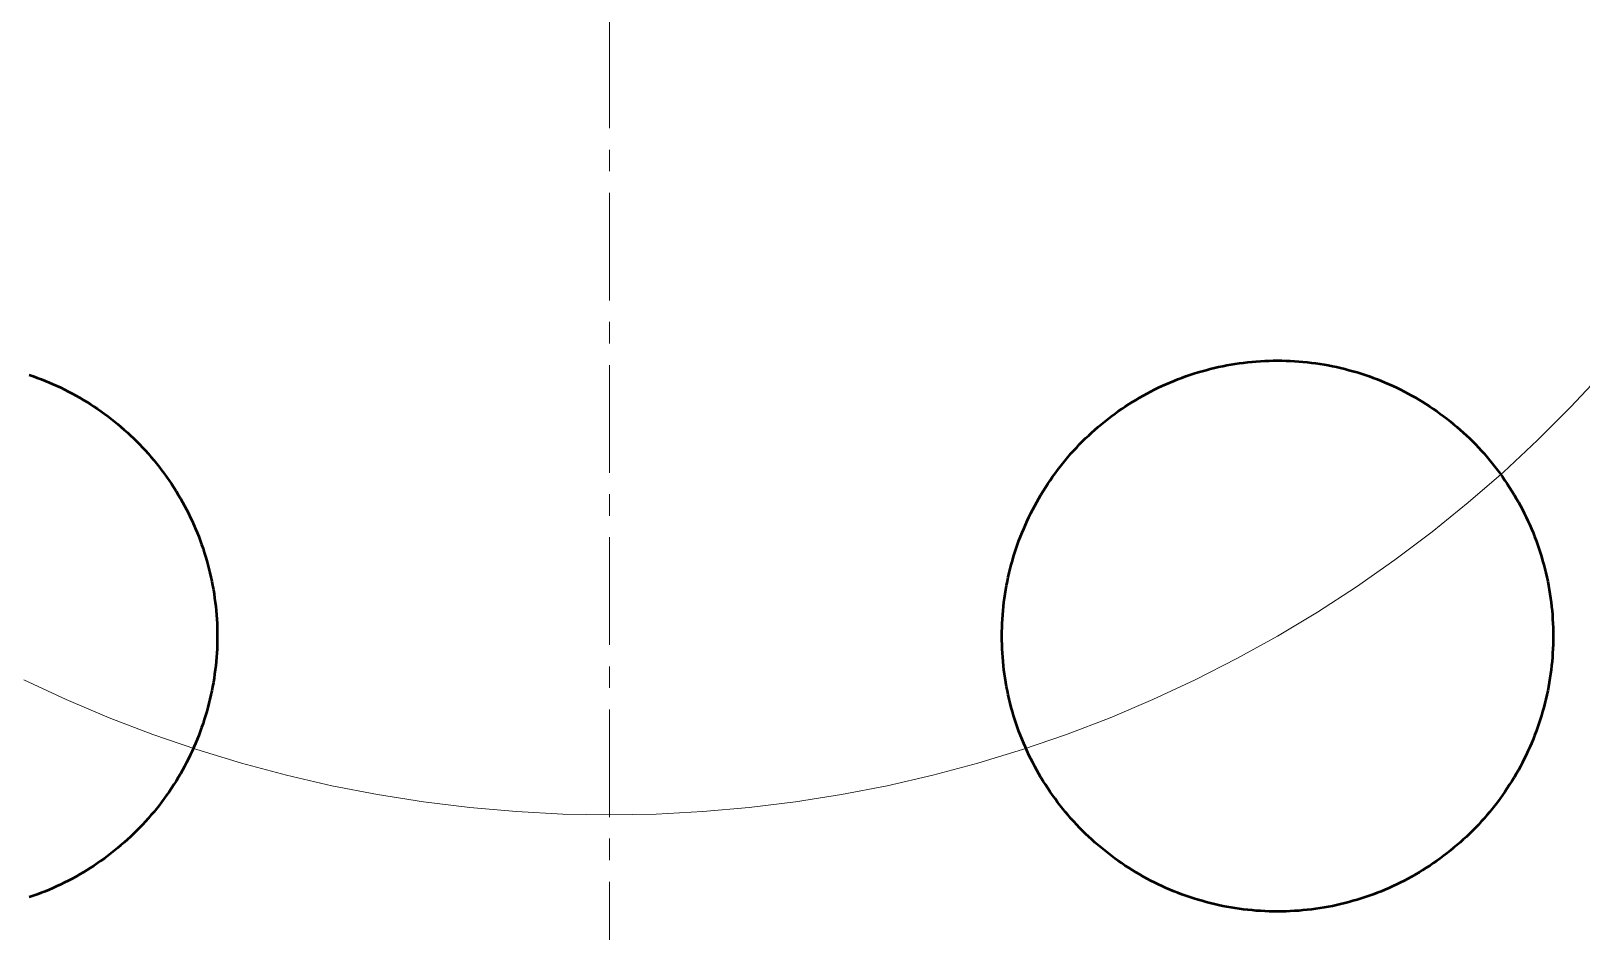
# Model space of a CAD drawing. Header units: millimetres. Extents: x 0 to 420, y 0 to 297.
# Drawn here: x 183.18 to 201.46, y 107.88 to 118.5 of the extents above; entities that cross this region are included whole.
import ezdxf

# ---------------------------------------------------------------- set-up
doc = ezdxf.new("R2010")
doc.units = ezdxf.units.MM
doc.linetypes.add('CENTER', pattern=[5.079999999999999, 3.175, -0.635, 0.635, -0.635])
doc.layers.add('AXIS', color=1, linetype='CENTER', lineweight=18)
doc.layers.add('VIS', color=7, linetype='CONTINUOUS', lineweight=50)

msp = doc.modelspace()

# ---------------------------------------------------------------- linework, layer by layer
at = {"layer": 'AXIS', "ltscale": 0.4}
for points in [[(190, 95), (190, 155)], [(183.09565443807202, 110.84399377078813), (183.59389787155615, 110.61165904212902), (184.0999461536994, 110.39685429057309), (184.61318274262072, 110.19984122262196), (185.1329823385946, 110.02085986835132), (185.65871164588228, 109.86012828897148), (186.18973014430523, 109.71784231115305), (186.72539086962027, 109.59417528844256), (187.26504120174585, 109.48927789005774), (187.80802365987896, 109.40327791732028), (188.35367670353446, 109.33628014794971), (188.90133553853002, 109.28836620840778), (189.4503329269356, 109.25959447444924), (190, 109.25), (190.5496670730644, 109.25959447444924), (191.09866446146998, 109.28836620840778), (191.64632329646554, 109.33628014794971), (192.19197634012104, 109.40327791732028), (192.73495879825415, 109.48927789005774), (193.2746091303797, 109.59417528844256), (193.81026985569477, 109.71784231115305), (194.34128835411775, 109.86012828897148), (194.8670176614054, 110.02085986835132), (195.38681725737928, 110.19984122262196), (195.9000538463006, 110.39685429057309), (196.40610212844385, 110.61165904212902), (196.90434556192798, 110.84399377078813), (197.3941771138778, 111.09357541247189), (197.875, 111.3600998903951), (198.34622841167297, 111.64324248553629), (198.80728822966427, 111.94265823225808), (199.25761772360644, 112.25798233859459), (199.6966682363791, 112.58883063069413), (200.123904852563, 112.93480002087608), (200.538807050152, 113.29546899873102), (200.9408693347292, 113.67039814466625), (201.32960185533375, 114.0591306652708), (201.70453100126895, 114.461192949848)]]:
    msp.add_lwpolyline(points, dxfattribs=at)
at = {"layer": 'VIS'}
msp.add_lwpolyline([(201.125, 111.3600998903951), (201.12461462441874, 111.31005198570583), (201.12345858906843, 111.26001595008753), (201.1215321681077, 111.21000364979645), (201.11883581839538, 111.16002694545978), (201.11537017938215, 111.11009768926309), (201.11113607295886, 111.06022772213936), (201.10613450326164, 111.01042887096096), (201.10036665643378, 110.96071294573477), (201.0938339003444, 110.91109173680147), (201.0865377842641, 110.86157701203936), (201.07848003849742, 110.81218051407356), (201.0696625739727, 110.76291395749124), (201.06008748178866, 110.71378902606338), (201.0497570327187, 110.66481736997397), (201.03867367667226, 110.61601060305716), (201.02684004211378, 110.56738030004286), (201.01425893543947, 110.5189379938119), (201.00093334031166, 110.47069517266081), (200.98686641695124, 110.42266327757747), (200.97206150138825, 110.3748536995277), (200.95652210467063, 110.3272777767539), (200.94025191203164, 110.2799467920862), (200.92325478201587, 110.23287197026656), (200.90553474556415, 110.18606447528686), (200.88709600505763, 110.1395354077413), (200.8679429333211, 110.0932958021939), (200.84808007258607, 110.04735662456144), (200.82751213341345, 110.00172876951305), (200.8062439935765, 109.95642305788635), (200.78428069690395, 109.91145023412133), (200.76162745208399, 109.8668209637122), (200.7382896314288, 109.82254583067805), (200.7142727696007, 109.7786353350528), (200.68958256229942, 109.7350998903951), (200.66422486491143, 109.69194982131862), (200.63820569112124, 109.6491953610437), (200.61153121148533, 109.60684664897025), (200.58420775196865, 109.56491372827344), (200.5562417924445, 109.52340654352167), (200.52763996515773, 109.48233493831827), (200.49840905315193, 109.4417086529671), (200.46855598866077, 109.40153732216251), (200.43808785146402, 109.36183047270447), (200.40701186720844, 109.32259752123923), (200.37533540569436, 109.2838477720262), (200.3430659791278, 109.24559041473131), (200.31021124033893, 109.20783452224762), (200.27677898096715, 109.17058904854377), (200.24277712961333, 109.13386282654045), (200.20821374995944, 109.09766456601557), (200.17309703885627, 109.06200285153881), (200.1374353243795, 109.02688614043566), (200.10123706385463, 108.99232276078178), (200.0645108418513, 108.95832090942795), (200.02726536814748, 108.92488865005618), (199.9895094756638, 108.8920339112673), (199.95125211836887, 108.85976448470075), (199.91250236915585, 108.82808802318667), (199.87326941769064, 108.79701203893109), (199.8335625682326, 108.76654390173431), (199.79339123742798, 108.73669083724317), (199.75276495207683, 108.70745992523737), (199.71169334687343, 108.67885809795061), (199.67018616212164, 108.65089213842646), (199.62825324142483, 108.62356867890978), (199.5859045293514, 108.59689419927383), (199.54315006907646, 108.57087502548367), (199.5, 108.54551732809566), (199.45646455534228, 108.5208271207944), (199.41255405971702, 108.49681025896629), (199.36827892668288, 108.47347243831112), (199.32364965627374, 108.45081919349113), (199.27867683250872, 108.42885589681862), (199.23337112088205, 108.40758775698163), (199.18774326583366, 108.38701981780903), (199.1418040882012, 108.367156957074), (199.0955644826538, 108.34800388533748), (199.04903541510825, 108.32956514483095), (199.00222792012855, 108.3118451083792), (198.9551530983089, 108.29484797836344), (198.90782211364117, 108.27857778572445), (198.8602461908674, 108.26303838900682), (198.8124366128176, 108.24823347344383), (198.76440471773427, 108.23416655008344), (198.7161618965832, 108.22084095495563), (198.66771959035222, 108.2082598482813), (198.61908928733794, 108.19642621372284), (198.57028252042113, 108.1853428576764), (198.52131086433172, 108.17501240860645), (198.47218593290387, 108.16543731642241), (198.42291937632152, 108.15661985189769), (198.37352287835574, 108.14856210613101), (198.3240081535936, 108.14126599005067), (198.27438694466034, 108.1347332339613), (198.22467101943414, 108.12896538713343), (198.17487216825572, 108.12396381743622), (198.12500220113202, 108.11972971101295), (198.07507294493533, 108.1162640719997), (198.02509624059866, 108.11356772228737), (197.97508394030754, 108.11164130132664), (197.92504790468928, 108.11048526597634), (197.875, 108.11009989039508), (197.82495209531072, 108.11048526597634), (197.77491605969246, 108.11164130132664), (197.72490375940134, 108.11356772228737), (197.6749270550647, 108.1162640719997), (197.62499779886798, 108.11972971101295), (197.57512783174428, 108.12396381743622), (197.52532898056586, 108.12896538713343), (197.4756130553397, 108.1347332339613), (197.4259918464064, 108.14126599005067), (197.37647712164429, 108.14856210613101), (197.32708062367848, 108.15661985189769), (197.27781406709616, 108.16543731642241), (197.22868913566828, 108.17501240860645), (197.1797174795789, 108.1853428576764), (197.13091071266206, 108.19642621372284), (197.08228040964778, 108.2082598482813), (197.0338381034168, 108.22084095495563), (196.98559528226573, 108.23416655008344), (196.9375633871824, 108.24823347344383), (196.8897538091326, 108.26303838900682), (196.84217788635883, 108.27857778572445), (196.7948469016911, 108.29484797836344), (196.74777207987145, 108.3118451083792), (196.70096458489175, 108.32956514483095), (196.6544355173462, 108.34800388533748), (196.6081959117988, 108.367156957074), (196.56225673416634, 108.38701981780903), (196.51662887911795, 108.40758775698163), (196.47132316749128, 108.42885589681862), (196.42635034372626, 108.45081919349116), (196.38172107331712, 108.47347243831112), (196.33744594028298, 108.49681025896629), (196.29353544465772, 108.5208271207944), (196.25, 108.54551732809566), (196.20684993092354, 108.57087502548367), (196.1640954706486, 108.59689419927383), (196.12174675857517, 108.62356867890978), (196.07981383787836, 108.65089213842646), (196.03830665312657, 108.67885809795061), (195.9972350479232, 108.70745992523737), (195.95660876257202, 108.73669083724315), (195.9164374317674, 108.76654390173431), (195.87673058230936, 108.79701203893109), (195.83749763084415, 108.82808802318667), (195.79874788163113, 108.85976448470075), (195.7604905243362, 108.8920339112673), (195.72273463185252, 108.92488865005618), (195.6854891581487, 108.95832090942795), (195.64876293614537, 108.99232276078178), (195.6125646756205, 109.02688614043566), (195.57690296114373, 109.06200285153881), (195.54178625004056, 109.09766456601557), (195.50722287038667, 109.13386282654045), (195.47322101903285, 109.17058904854377), (195.43978875966107, 109.20783452224762), (195.4069340208722, 109.24559041473131), (195.37466459430564, 109.2838477720262), (195.34298813279156, 109.32259752123926), (195.311912148536, 109.36183047270447), (195.28144401133923, 109.40153732216251), (195.25159094684807, 109.4417086529671), (195.22236003484227, 109.48233493831827), (195.19375820755553, 109.52340654352167), (195.16579224803135, 109.56491372827344), (195.13846878851467, 109.60684664897028), (195.11179430887876, 109.6491953610437), (195.08577513508857, 109.69194982131862), (195.06041743770058, 109.7350998903951), (195.0357272303993, 109.7786353350528), (195.01171036857122, 109.82254583067805), (194.98837254791601, 109.8668209637122), (194.96571930309605, 109.91145023412133), (194.9437560064235, 109.95642305788635), (194.92248786658655, 110.00172876951305), (194.90191992741393, 110.04735662456144), (194.8820570666789, 110.0932958021939), (194.86290399494237, 110.1395354077413), (194.84446525443585, 110.18606447528686), (194.82674521798413, 110.23287197026656), (194.80974808796836, 110.2799467920862), (194.79347789532937, 110.3272777767539), (194.77793849861175, 110.3748536995277), (194.76313358304876, 110.42266327757747), (194.74906665968834, 110.47069517266081), (194.73574106456053, 110.5189379938119), (194.72315995788622, 110.56738030004286), (194.71132632332774, 110.61601060305716), (194.7002429672813, 110.66481736997397), (194.68991251821134, 110.71378902606338), (194.6803374260273, 110.76291395749124), (194.67151996150258, 110.81218051407356), (194.6634622157359, 110.86157701203936), (194.6561660996556, 110.91109173680147), (194.64963334356622, 110.96071294573477), (194.64386549673836, 111.01042887096096), (194.63886392704114, 111.06022772213936), (194.63462982061785, 111.11009768926309), (194.63116418160462, 111.16002694545978), (194.6284678318923, 111.21000364979645), (194.62654141093157, 111.26001595008753), (194.62538537558126, 111.31005198570583), (194.625, 111.3600998903951), (194.62538537558126, 111.41014779508436), (194.62654141093157, 111.46018383070265), (194.6284678318923, 111.51019613099373), (194.63116418160462, 111.5601728353304), (194.63462982061785, 111.6101020915271), (194.63886392704114, 111.65997205865082), (194.64386549673836, 111.70977090982922), (194.64963334356622, 111.75948683505541), (194.6561660996556, 111.80910804398872), (194.6634622157359, 111.85862276875082), (194.67151996150258, 111.90801926671662), (194.68033742602734, 111.95728582329895), (194.68991251821134, 112.0064107547268), (194.7002429672813, 112.05538241081621), (194.71132632332774, 112.10418917773302), (194.72315995788622, 112.15281948074733), (194.73574106456053, 112.20126178697828), (194.74906665968834, 112.24950460812937), (194.76313358304876, 112.29753650321271), (194.77793849861175, 112.34534608126248), (194.79347789532937, 112.39292200403628), (194.80974808796836, 112.440252988704), (194.82674521798413, 112.48732781052365), (194.84446525443585, 112.53413530550336), (194.86290399494237, 112.58066437304888), (194.8820570666789, 112.62690397859629), (194.90191992741393, 112.67284315622874), (194.92248786658655, 112.71847101127713), (194.9437560064235, 112.76377672290383), (194.96571930309605, 112.80874954666885), (194.98837254791601, 112.85337881707798), (195.01171036857122, 112.89765395011213), (195.0357272303993, 112.94156444573738), (195.06041743770058, 112.9850998903951), (195.08577513508857, 113.02824995947157), (195.11179430887876, 113.07100441974649), (195.13846878851467, 113.11335313181993), (195.16579224803135, 113.15528605251674), (195.19375820755553, 113.19679323726851), (195.22236003484227, 113.23786484247191), (195.25159094684807, 113.27849112782309), (195.28144401133923, 113.31866245862767), (195.311912148536, 113.35836930808571), (195.34298813279156, 113.39760225955095), (195.37466459430564, 113.43635200876398), (195.4069340208722, 113.47460936605887), (195.43978875966107, 113.51236525854256), (195.47322101903285, 113.5496107322464), (195.50722287038667, 113.58633695424973), (195.54178625004056, 113.62253521477462), (195.57690296114373, 113.65819692925137), (195.6125646756205, 113.69331364035452), (195.64876293614537, 113.7278770200084), (195.6854891581487, 113.76187887136223), (195.72273463185252, 113.795311130734), (195.7604905243362, 113.82816586952288), (195.79874788163113, 113.86043529608946), (195.83749763084415, 113.89211175760352), (195.87673058230936, 113.9231877418591), (195.9164374317674, 113.95365587905587), (195.95660876257202, 113.98350894354704), (195.9972350479232, 114.01273985555281), (196.03830665312657, 114.04134168283957), (196.07981383787836, 114.06930764236373), (196.12174675857517, 114.0966311018804), (196.1640954706486, 114.12330558151635), (196.20684993092354, 114.14932475530651), (196.25, 114.17468245269453), (196.29353544465772, 114.19937265999579), (196.33744594028298, 114.22338952182389), (196.38172107331712, 114.24672734247906), (196.42635034372626, 114.26938058729905), (196.47132316749128, 114.29134388397159), (196.51662887911795, 114.31261202380855), (196.56225673416634, 114.33317996298115), (196.6081959117988, 114.35304282371618), (196.6544355173462, 114.3721958954527), (196.70096458489175, 114.39063463595926), (196.74777207987145, 114.40835467241098), (196.7948469016911, 114.42535180242675), (196.84217788635883, 114.44162199506573), (196.8897538091326, 114.45716139178336), (196.9375633871824, 114.47196630734635), (196.98559528226573, 114.48603323070677), (197.0338381034168, 114.49935882583458), (197.08228040964778, 114.51193993250888), (197.13091071266206, 114.52377356706734), (197.1797174795789, 114.53485692311381), (197.22868913566828, 114.54518737218376), (197.27781406709616, 114.55476246436777), (197.32708062367848, 114.56357992889252), (197.37647712164429, 114.5716376746592), (197.4259918464064, 114.57893379073951), (197.4756130553397, 114.58546654682888), (197.52532898056586, 114.59123439365675), (197.57512783174428, 114.59623596335396), (197.624997798868, 114.60047006977726), (197.6749270550647, 114.60393570879049), (197.72490375940134, 114.60663205850281), (197.77491605969246, 114.60855847946354), (197.82495209531072, 114.60971451481385), (197.875, 114.6100998903951), (197.92504790468928, 114.60971451481385), (197.97508394030757, 114.60855847946354), (198.02509624059866, 114.60663205850281), (198.07507294493533, 114.60393570879049), (198.12500220113202, 114.60047006977726), (198.17487216825575, 114.59623596335396), (198.22467101943414, 114.59123439365675), (198.27438694466034, 114.58546654682888), (198.3240081535936, 114.57893379073951), (198.37352287835574, 114.5716376746592), (198.42291937632152, 114.56357992889252), (198.47218593290387, 114.55476246436777), (198.52131086433172, 114.54518737218376), (198.57028252042113, 114.53485692311381), (198.61908928733794, 114.52377356706734), (198.66771959035222, 114.51193993250888), (198.7161618965832, 114.49935882583458), (198.76440471773427, 114.48603323070677), (198.8124366128176, 114.47196630734635), (198.8602461908674, 114.45716139178336), (198.90782211364117, 114.44162199506573), (198.9551530983089, 114.42535180242675), (199.00222792012855, 114.40835467241098), (199.04903541510825, 114.39063463595926), (199.0955644826538, 114.3721958954527), (199.1418040882012, 114.35304282371618), (199.18774326583366, 114.33317996298115), (199.23337112088205, 114.31261202380855), (199.27867683250872, 114.29134388397159), (199.32364965627374, 114.26938058729905), (199.36827892668288, 114.24672734247906), (199.41255405971702, 114.22338952182389), (199.45646455534228, 114.19937265999579), (199.5, 114.17468245269453), (199.54315006907646, 114.14932475530651), (199.5859045293514, 114.12330558151635), (199.62825324142483, 114.0966311018804), (199.67018616212164, 114.06930764236373), (199.71169334687343, 114.04134168283957), (199.75276495207683, 114.01273985555281), (199.79339123742798, 113.98350894354701), (199.8335625682326, 113.95365587905587), (199.87326941769064, 113.9231877418591), (199.91250236915585, 113.89211175760352), (199.95125211836887, 113.86043529608946), (199.9895094756638, 113.82816586952288), (200.02726536814748, 113.795311130734), (200.0645108418513, 113.76187887136223), (200.10123706385463, 113.7278770200084), (200.1374353243795, 113.69331364035452), (200.17309703885627, 113.65819692925137), (200.20821374995944, 113.62253521477462), (200.24277712961333, 113.58633695424973), (200.27677898096715, 113.5496107322464), (200.31021124033893, 113.51236525854256), (200.3430659791278, 113.47460936605887), (200.37533540569436, 113.43635200876398), (200.40701186720844, 113.39760225955095), (200.43808785146402, 113.35836930808571), (200.4685559886608, 113.31866245862767), (200.49840905315193, 113.27849112782309), (200.52763996515773, 113.23786484247191), (200.5562417924445, 113.19679323726851), (200.58420775196865, 113.15528605251674), (200.61153121148533, 113.1133531318199), (200.63820569112124, 113.07100441974649), (200.66422486491143, 113.02824995947157), (200.68958256229942, 112.9850998903951), (200.7142727696007, 112.94156444573738), (200.7382896314288, 112.89765395011213), (200.76162745208399, 112.85337881707798), (200.78428069690395, 112.80874954666885), (200.8062439935765, 112.76377672290383), (200.82751213341345, 112.71847101127713), (200.84808007258607, 112.67284315622874), (200.8679429333211, 112.62690397859629), (200.88709600505763, 112.58066437304888), (200.90553474556415, 112.53413530550333), (200.92325478201587, 112.48732781052365), (200.94025191203164, 112.44025298870397), (200.95652210467065, 112.39292200403628), (200.97206150138825, 112.34534608126248), (200.98686641695124, 112.29753650321271), (201.00093334031166, 112.24950460812937), (201.01425893543947, 112.20126178697828), (201.02684004211378, 112.15281948074733), (201.03867367667226, 112.10418917773302), (201.0497570327187, 112.05538241081621), (201.06008748178866, 112.0064107547268), (201.0696625739727, 111.95728582329895), (201.07848003849742, 111.90801926671662), (201.0865377842641, 111.85862276875082), (201.0938339003444, 111.80910804398872), (201.10036665643378, 111.75948683505541), (201.10613450326164, 111.70977090982922), (201.11113607295886, 111.65997205865082), (201.11537017938215, 111.6101020915271), (201.11883581839538, 111.5601728353304), (201.1215321681077, 111.51019613099373), (201.12345858906843, 111.46018383070265), (201.12461462441874, 111.41014779508436)], close=True, dxfattribs=at)
msp.add_lwpolyline([(183.15782211364117, 114.44162199506573), (183.2051530983089, 114.42535180242675), (183.25222792012855, 114.40835467241098), (183.29903541510825, 114.39063463595926), (183.34556448265377, 114.3721958954527), (183.3918040882012, 114.35304282371618), (183.43774326583366, 114.33317996298115), (183.48337112088205, 114.31261202380855), (183.52867683250872, 114.29134388397159), (183.57364965627374, 114.26938058729905), (183.61827892668288, 114.24672734247906), (183.66255405971702, 114.22338952182389), (183.70646455534228, 114.19937265999579), (183.75, 114.17468245269453), (183.79315006907646, 114.14932475530651), (183.8359045293514, 114.12330558151635), (183.87825324142483, 114.0966311018804), (183.92018616212164, 114.06930764236373), (183.9616933468734, 114.04134168283957), (184.0027649520768, 114.01273985555281), (184.04339123742798, 113.98350894354704), (184.08356256823257, 113.95365587905587), (184.1232694176906, 113.9231877418591), (184.16250236915585, 113.89211175760352), (184.20125211836887, 113.86043529608946), (184.2395094756638, 113.82816586952288), (184.27726536814748, 113.795311130734), (184.3145108418513, 113.76187887136223), (184.35123706385463, 113.7278770200084), (184.3874353243795, 113.69331364035452), (184.42309703885627, 113.65819692925137), (184.45821374995944, 113.62253521477462), (184.4927771296133, 113.58633695424973), (184.52677898096712, 113.5496107322464), (184.5602112403389, 113.51236525854256), (184.5930659791278, 113.47460936605887), (184.62533540569436, 113.43635200876398), (184.6570118672084, 113.39760225955095), (184.688087851464, 113.35836930808571), (184.71855598866077, 113.31866245862767), (184.74840905315193, 113.27849112782309), (184.7776399651577, 113.23786484247191), (184.80624179244447, 113.19679323726851), (184.83420775196862, 113.15528605251674), (184.86153121148533, 113.11335313181993), (184.88820569112124, 113.07100441974649), (184.91422486491143, 113.02824995947157), (184.93958256229942, 112.9850998903951), (184.96427276960068, 112.94156444573738), (184.98828963142878, 112.89765395011213), (185.01162745208396, 112.85337881707798), (185.03428069690395, 112.80874954666885), (185.0562439935765, 112.76377672290383), (185.07751213341345, 112.71847101127713), (185.09808007258607, 112.67284315622874), (185.1179429333211, 112.62690397859629), (185.13709600505763, 112.58066437304888), (185.15553474556415, 112.53413530550333), (185.17325478201587, 112.48732781052365), (185.19025191203164, 112.44025298870397), (185.20652210467063, 112.39292200403628), (185.22206150138825, 112.34534608126248), (185.23686641695124, 112.29753650321271), (185.25093334031166, 112.24950460812937), (185.26425893543947, 112.20126178697828), (185.27684004211378, 112.15281948074733), (185.28867367667223, 112.10418917773302), (185.2997570327187, 112.05538241081621), (185.31008748178866, 112.0064107547268), (185.31966257397266, 111.95728582329895), (185.32848003849742, 111.90801926671662), (185.3365377842641, 111.85862276875082), (185.3438339003444, 111.80910804398872), (185.35036665643378, 111.75948683505541), (185.35613450326164, 111.70977090982922), (185.36113607295886, 111.65997205865082), (185.36537017938215, 111.6101020915271), (185.36883581839538, 111.5601728353304), (185.3715321681077, 111.51019613099373), (185.37345858906843, 111.46018383070265), (185.37461462441874, 111.41014779508436), (185.375, 111.3600998903951), (185.37461462441874, 111.31005198570583), (185.37345858906843, 111.26001595008753), (185.3715321681077, 111.21000364979645), (185.36883581839538, 111.16002694545978), (185.36537017938215, 111.11009768926309), (185.36113607295886, 111.06022772213936), (185.35613450326164, 111.01042887096096), (185.35036665643378, 110.96071294573477), (185.3438339003444, 110.91109173680147), (185.3365377842641, 110.86157701203936), (185.32848003849742, 110.81218051407356), (185.31966257397266, 110.76291395749124), (185.31008748178866, 110.71378902606338), (185.2997570327187, 110.66481736997397), (185.28867367667223, 110.61601060305716), (185.27684004211378, 110.56738030004286), (185.26425893543947, 110.5189379938119), (185.25093334031166, 110.47069517266084), (185.23686641695124, 110.42266327757747), (185.22206150138825, 110.3748536995277), (185.20652210467063, 110.3272777767539), (185.19025191203164, 110.2799467920862), (185.17325478201587, 110.23287197026656), (185.15553474556415, 110.18606447528686), (185.13709600505763, 110.1395354077413), (185.1179429333211, 110.0932958021939), (185.09808007258607, 110.04735662456144), (185.07751213341345, 110.00172876951305), (185.0562439935765, 109.95642305788635), (185.03428069690395, 109.91145023412133), (185.01162745208396, 109.8668209637122), (184.98828963142878, 109.82254583067805), (184.96427276960068, 109.7786353350528), (184.93958256229942, 109.7350998903951), (184.91422486491143, 109.69194982131862), (184.88820569112124, 109.6491953610437), (184.86153121148533, 109.60684664897028), (184.83420775196862, 109.56491372827344), (184.80624179244447, 109.52340654352167), (184.7776399651577, 109.48233493831827), (184.74840905315193, 109.4417086529671), (184.71855598866077, 109.40153732216251), (184.688087851464, 109.36183047270447), (184.6570118672084, 109.32259752123926), (184.62533540569436, 109.2838477720262), (184.5930659791278, 109.24559041473131), (184.5602112403389, 109.20783452224762), (184.52677898096712, 109.17058904854377), (184.4927771296133, 109.13386282654045), (184.45821374995944, 109.0976645660156), (184.42309703885627, 109.06200285153881), (184.3874353243795, 109.02688614043566), (184.35123706385463, 108.99232276078178), (184.3145108418513, 108.95832090942795), (184.27726536814745, 108.92488865005618), (184.23950947566377, 108.8920339112673), (184.20125211836887, 108.85976448470075), (184.16250236915585, 108.82808802318667), (184.1232694176906, 108.79701203893109), (184.08356256823257, 108.76654390173431), (184.04339123742798, 108.73669083724317), (184.0027649520768, 108.70745992523737), (183.9616933468734, 108.67885809795061), (183.92018616212164, 108.65089213842646), (183.87825324142483, 108.62356867890978), (183.8359045293514, 108.59689419927383), (183.79315006907646, 108.57087502548367), (183.75, 108.54551732809568), (183.70646455534228, 108.5208271207944), (183.66255405971702, 108.49681025896629), (183.61827892668288, 108.47347243831112), (183.57364965627374, 108.45081919349116), (183.52867683250872, 108.42885589681862), (183.48337112088203, 108.40758775698163), (183.43774326583366, 108.38701981780903), (183.3918040882012, 108.367156957074), (183.34556448265377, 108.34800388533748), (183.29903541510825, 108.32956514483095), (183.25222792012855, 108.3118451083792), (183.2051530983089, 108.29484797836344), (183.15782211364117, 108.27857778572445)], dxfattribs=at)

doc.saveas('drawing.dxf')
